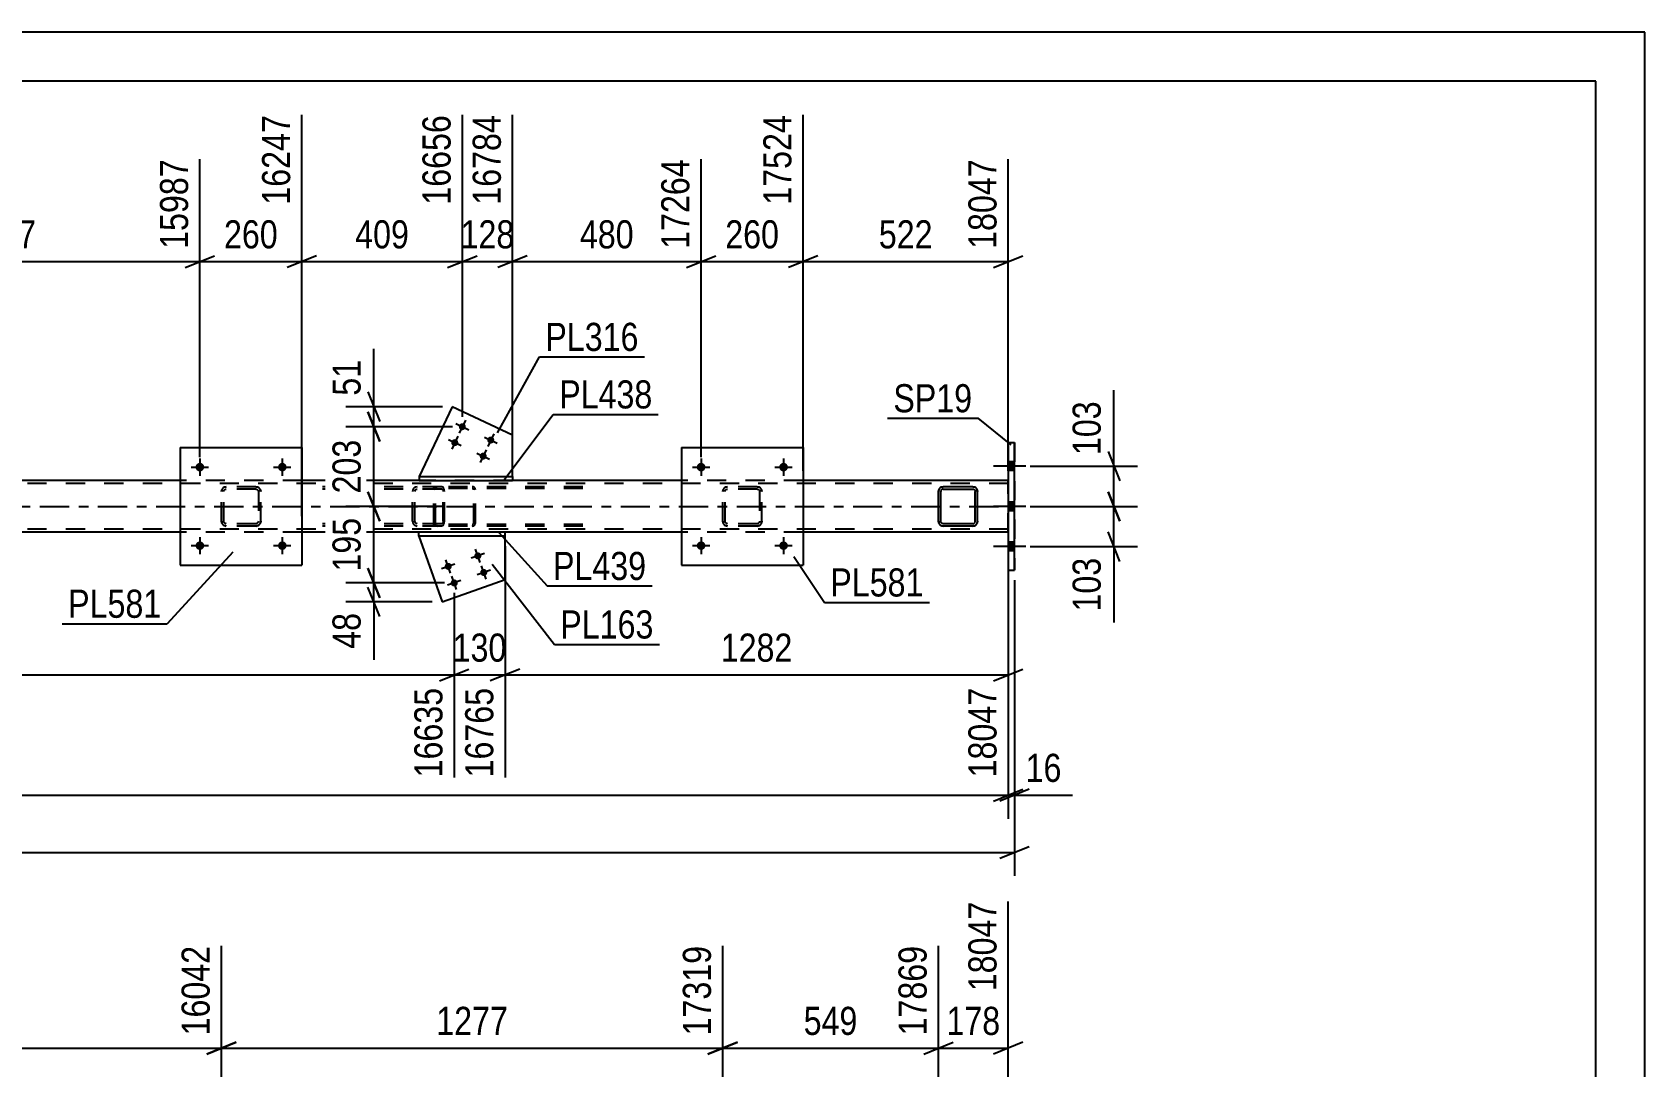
# Model space of a CAD drawing. Header units: millimetres. Extents: x 0 to 841, y 0 to 594.
# Drawn here: x 676.7 to 841, y 488.6 to 594 of the extents above; entities that cross this region are included whole.
import ezdxf

# ---------------------------------------------------------------- set-up
doc = ezdxf.new("R2010")
doc.units = ezdxf.units.MM
doc.linetypes.add('DXK_LINE_DOT2', pattern=[3.9198, 1.9599, -1.9599])
doc.linetypes.add('DXK_LINE_DOT3', pattern=[5.9187, 2.979, -0.9799, 0.9799, -0.9799])
doc.styles.add('Arial Narrow', font='ARIALN.TTF', dxfattribs={"height": 0.2})

# ---------------------------------------------------------------- blocks, each defined once
blk = doc.blocks.new('Unknown-318889060-1133')
at = {"color": 5, "linetype": 'Continuous'}
for p, q in [((841, 594), (0, 594)), ((841, 0), (841, 594)), ((836, 589), (5, 589)), ((836, 5), (836, 589))]:
    blk.add_line(p, q, dxfattribs=at)
blk = doc.blocks.new('Bolt-318889060-5922 - 5912')
at = {"linetype": 'Continuous'}
for points in [[(776.78, 549.35), (776.78, 550.23), (776.14, 550.23), (776.14, 549.35)], [(776.78, 549.35), (776.78, 550.23), (776.14, 550.23), (776.14, 549.35)], [(776.78, 549.35), (776.78, 550.23), (776.14, 550.23), (776.14, 549.35)], [(776.78, 545.25), (776.78, 546.13), (776.14, 546.13), (776.14, 545.25)], [(776.78, 545.25), (776.78, 546.13), (776.14, 546.13), (776.14, 545.25)], [(776.78, 541.15), (776.78, 542.03), (776.14, 542.03), (776.14, 541.15)], [(776.78, 541.15), (776.78, 542.03), (776.14, 542.03), (776.14, 541.15)], [(776.78, 541.15), (776.78, 542.03), (776.14, 542.03), (776.14, 541.15)]]:
    blk.add_hatch(color=1, dxfattribs=at).paths.add_polyline_path(points)
at = {"color": 1, "linetype": 'Continuous'}
for p, q in [((777.94, 549.79), (774.62, 549.79)), ((777.94, 549.79), (774.62, 549.79)), ((777.94, 549.79), (774.62, 549.79)), ((776.78, 550.23), (776.14, 550.23)), ((776.78, 550.23), (776.14, 550.23)), ((776.78, 550.23), (776.14, 550.23)), ((776.78, 549.35), (776.14, 549.35)), ((776.78, 549.35), (776.14, 549.35)), ((776.78, 549.35), (776.14, 549.35)), ((777.94, 545.69), (774.62, 545.69)), ((777.94, 545.69), (774.62, 545.69)), ((776.78, 546.13), (776.14, 546.13)), ((776.78, 546.13), (776.14, 546.13)), ((776.78, 545.25), (776.14, 545.25)), ((776.78, 545.25), (776.14, 545.25)), ((777.94, 541.59), (774.62, 541.59)), ((777.94, 541.59), (774.62, 541.59)), ((777.94, 541.59), (774.62, 541.59)), ((776.78, 542.03), (776.14, 542.03)), ((776.78, 542.03), (776.14, 542.03)), ((776.78, 542.03), (776.14, 542.03)), ((776.78, 541.15), (776.14, 541.15)), ((776.78, 541.15), (776.14, 541.15)), ((776.78, 541.15), (776.14, 541.15))]:
    blk.add_line(p, q, dxfattribs=at)
blk = doc.blocks.new('Bolt-318889060-5994 - 5912')
at = {"linetype": 'Continuous'}
for points in [[(720.83, 553.66, -1), (720.18, 553.96, -1)], [(720.06, 552.03, -1), (719.41, 552.34, -1)], [(723.73, 552.29, -1), (723.08, 552.6, -1)], [(722.96, 550.66, -1), (722.31, 550.97, -1)]]:
    blk.add_hatch(color=1, dxfattribs=at).paths.add_polyline_path(points)
at = {"color": 1, "linetype": 'Continuous'}
for p, q in [((719.86, 554.12), (721.16, 553.5)), ((720.82, 554.46), (720.2, 553.16)), ((719.09, 552.49), (720.39, 551.88)), ((720.05, 552.83), (719.43, 551.53)), ((722.75, 552.75), (724.05, 552.13)), ((723.71, 553.09), (723.09, 551.79)), ((721.98, 551.12), (723.28, 550.51)), ((722.94, 551.47), (722.32, 550.16))]:
    blk.add_line(p, q, dxfattribs=at)
blk = doc.blocks.new('Bolt-318889060-5983 - 5912')
at = {"linetype": 'Continuous'}
for points in [[(721.75, 540.53, -1), (722.43, 540.77, -1)], [(718.73, 539.46, -1), (719.41, 539.7, -1)], [(722.35, 538.84, -1), (723.03, 539.08, -1)], [(719.34, 537.77, -1), (720.02, 538.01, -1)]]:
    blk.add_hatch(color=1, dxfattribs=at).paths.add_polyline_path(points)
at = {"color": 1, "linetype": 'Continuous'}
for p, q in [((722.77, 540.89), (721.41, 540.41)), ((722.33, 539.97), (721.85, 541.33)), ((719.75, 539.82), (718.4, 539.34)), ((719.31, 538.9), (718.83, 540.26)), ((723.37, 539.2), (722.01, 538.72)), ((722.93, 538.28), (722.45, 539.64)), ((720.35, 538.13), (719, 537.65)), ((719.92, 537.21), (719.44, 538.57))]:
    blk.add_line(p, q, dxfattribs=at)
blk = doc.blocks.new('Part-318889060-5956 - 5912')
at = {"color": 2, "linetype": 'Continuous'}
for p, q in [((640.68, 548.33), (618.27, 548.33)), ((691.76, 548.33), (653.08, 548.33)), ((716.12, 548.33), (704.16, 548.33)), ((742.84, 548.33), (725.63, 548.33)), ((776.14, 548.33), (755.24, 548.33)), ((640.68, 543.05), (618.27, 543.05)), ((691.76, 543.05), (653.08, 543.05)), ((716.08, 543.05), (704.16, 543.05)), ((742.84, 543.05), (724.86, 543.05)), ((776.14, 543.05), (755.24, 543.05))]:
    blk.add_line(p, q, dxfattribs=at)
at = {"color": 7, "linetype": 'DXK_LINE_DOT2'}
for p, q in [((618.27, 548.33), (618.27, 543.05)), ((776.14, 548.01), (618.27, 548.01)), ((653.08, 548.33), (640.68, 548.33)), ((704.16, 548.33), (691.76, 548.33)), ((725.63, 548.33), (716.12, 548.33)), ((755.24, 548.33), (742.84, 548.33)), ((776.14, 543.05), (776.14, 548.33)), ((776.14, 548.33), (776.14, 548.33)), ((776.14, 548.33), (776.14, 543.05)), ((776.14, 548.33), (776.14, 548.33)), ((776.14, 548.01), (776.14, 548.01)), ((776.14, 543.37), (618.27, 543.37)), ((653.08, 543.05), (640.68, 543.05)), ((704.16, 543.05), (691.76, 543.05)), ((724.86, 543.05), (716.08, 543.05)), ((755.24, 543.05), (742.84, 543.05)), ((776.14, 543.37), (776.14, 543.37)), ((776.14, 543.05), (776.14, 543.05)), ((776.14, 543.05), (776.14, 543.05))]:
    blk.add_line(p, q, dxfattribs=at)
at = {"color": 7, "linetype": 'DXK_LINE_DOT3'}
blk.add_line((618.27, 545.69), (776.14, 545.69), dxfattribs=at)
blk = doc.blocks.new('Part-318889060-5982 - 5912')
at = {"color": 2, "linetype": 'Continuous'}
for p, q in [((742.84, 551.69), (742.84, 539.69)), ((742.84, 551.69), (755.24, 551.69)), ((755.24, 551.69), (755.24, 539.69)), ((742.84, 539.69), (755.24, 539.69))]:
    blk.add_line(p, q, dxfattribs=at)
blk = doc.blocks.new('Part-318889060-5988 - 5912')
at = {"color": 2, "linetype": 'Continuous'}
for p, q in [((724.86, 543.05), (716.08, 543.05)), ((716.08, 542.65), (716.08, 543.05)), ((724.86, 542.65), (716.08, 542.65)), ((724.86, 542.65), (724.86, 543.05))]:
    blk.add_line(p, q, dxfattribs=at)
blk = doc.blocks.new('Part-318889060-5993 - 5912')
at = {"color": 2, "linetype": 'Continuous'}
for p, q in [((716.08, 542.65), (718.45, 535.97)), ((724.86, 538.24), (724.86, 542.65)), ((718.45, 535.97), (724.86, 538.24))]:
    blk.add_line(p, q, dxfattribs=at)
at = {"color": 7, "linetype": 'DXK_LINE_DOT2'}
blk.add_line((724.86, 542.65), (716.08, 542.65), dxfattribs=at)
blk = doc.blocks.new('Part-318889060-5999 - 5912')
at = {"color": 2, "linetype": 'Continuous'}
for p, q in [((719.48, 555.85), (716.12, 548.73)), ((725.63, 552.94), (719.48, 555.85)), ((725.63, 548.73), (725.63, 552.94))]:
    blk.add_line(p, q, dxfattribs=at)
at = {"color": 7, "linetype": 'DXK_LINE_DOT2'}
blk.add_line((716.12, 548.73), (725.63, 548.73), dxfattribs=at)
blk = doc.blocks.new('Bolt-318889060-6033 - 5912')
at = {"linetype": 'Continuous'}
for points in [[(694.2, 549.69, -1), (693.32, 549.69, -1)], [(702.6, 549.69, -1), (701.72, 549.69, -1)]]:
    blk.add_hatch(color=1, dxfattribs=at).paths.add_polyline_path(points)
at = {"color": 1, "linetype": 'Continuous'}
for p, q in [((693.76, 550.57), (693.76, 548.81)), ((702.16, 550.57), (702.16, 548.81)), ((692.88, 549.69), (694.64, 549.69)), ((701.28, 549.69), (703.04, 549.69))]:
    blk.add_line(p, q, dxfattribs=at)
blk = doc.blocks.new('Bolt-318889060-6034 - 5912')
at = {"linetype": 'Continuous'}
for points in [[(694.2, 541.69, -1), (693.32, 541.69, -1)], [(702.6, 541.69, -1), (701.72, 541.69, -1)]]:
    blk.add_hatch(color=1, dxfattribs=at).paths.add_polyline_path(points)
at = {"color": 1, "linetype": 'Continuous'}
for p, q in [((693.76, 542.57), (693.76, 540.81)), ((702.16, 542.57), (702.16, 540.81)), ((692.88, 541.69), (694.64, 541.69)), ((701.28, 541.69), (703.04, 541.69))]:
    blk.add_line(p, q, dxfattribs=at)
blk = doc.blocks.new('Bolt-318889060-6039 - 5912')
at = {"linetype": 'Continuous'}
for points in [[(745.28, 549.69, -1), (744.4, 549.69, -1)], [(753.68, 549.69, -1), (752.8, 549.69, -1)]]:
    blk.add_hatch(color=1, dxfattribs=at).paths.add_polyline_path(points)
at = {"color": 1, "linetype": 'Continuous'}
for p, q in [((744.84, 550.57), (744.84, 548.81)), ((753.24, 550.57), (753.24, 548.81)), ((743.96, 549.69), (745.72, 549.69)), ((752.36, 549.69), (754.12, 549.69))]:
    blk.add_line(p, q, dxfattribs=at)
blk = doc.blocks.new('Bolt-318889060-6040 - 5912')
at = {"linetype": 'Continuous'}
for points in [[(745.28, 541.69, -1), (744.4, 541.69, -1)], [(753.68, 541.69, -1), (752.8, 541.69, -1)]]:
    blk.add_hatch(color=1, dxfattribs=at).paths.add_polyline_path(points)
at = {"color": 1, "linetype": 'Continuous'}
for p, q in [((744.84, 542.57), (744.84, 540.81)), ((753.24, 542.57), (753.24, 540.81)), ((743.96, 541.69), (745.72, 541.69)), ((752.36, 541.69), (754.12, 541.69))]:
    blk.add_line(p, q, dxfattribs=at)
blk = doc.blocks.new('Part-318889060-6093 - 5912')
at = {"color": 7, "linetype": 'DXK_LINE_DOT2'}
for p, q in [((747.04, 547.21), (747.08, 547.39)), ((747.08, 547.39), (747.04, 547.21)), ((747.04, 544.17), (747.04, 547.21)), ((747.28, 547.21), (747.3, 547.3)), ((747.28, 544.17), (747.28, 547.21)), ((747.3, 547.3), (747.35, 547.38)), ((747.34, 547.65), (747.52, 547.69)), ((747.52, 547.69), (747.34, 547.65)), ((747.35, 547.38), (747.43, 547.43)), ((747.43, 547.43), (747.52, 547.45)), ((750.56, 547.69), (747.52, 547.69)), ((750.56, 547.45), (747.52, 547.45)), ((750.56, 547.69), (750.75, 547.65)), ((750.75, 547.65), (750.56, 547.69)), ((750.56, 547.45), (750.65, 547.43)), ((750.65, 547.43), (750.73, 547.38)), ((750.73, 547.38), (750.78, 547.3)), ((750.78, 547.3), (750.8, 547.21)), ((750.8, 547.21), (750.8, 544.17)), ((751.01, 547.39), (751.04, 547.21)), ((751.04, 547.21), (751.01, 547.39)), ((751.04, 544.17), (751.04, 547.21)), ((747.08, 543.99), (747.04, 544.17)), ((747.04, 544.17), (747.08, 543.99)), ((747.3, 544.08), (747.28, 544.17)), ((747.35, 544), (747.3, 544.08)), ((747.43, 543.95), (747.35, 544)), ((747.52, 543.93), (747.43, 543.95)), ((750.56, 543.93), (747.52, 543.93)), ((750.65, 543.95), (750.56, 543.93)), ((750.73, 544), (750.65, 543.95)), ((750.78, 544.08), (750.73, 544)), ((750.8, 544.17), (750.78, 544.08)), ((751.04, 544.17), (751.01, 543.99)), ((751.01, 543.99), (751.04, 544.17)), ((747.52, 543.69), (747.34, 543.73)), ((747.34, 543.73), (747.52, 543.69)), ((750.56, 543.69), (747.52, 543.69)), ((750.75, 543.73), (750.56, 543.69)), ((750.56, 543.69), (750.75, 543.73))]:
    blk.add_line(p, q, dxfattribs=at)
for centre, start, end in [((747.52, 547.21), 112.5, 157.5), ((747.52, 547.21), 112.5, 157.5), ((750.56, 547.21), 22.5, 67.5), ((750.56, 547.21), 22.5, 67.5), ((747.52, 544.17), 202.5, 247.5), ((747.52, 544.17), 202.5, 247.5), ((750.56, 544.17), 292.5, 337.5), ((750.56, 544.17), 292.5, 337.5)]:
    blk.add_arc(centre, 0.48, start, end, dxfattribs=at)
blk = doc.blocks.new('Part-318889060-6098 - 5912')
at = {"color": 2, "linetype": 'Continuous'}
for p, q in [((691.76, 551.69), (691.76, 539.69)), ((691.76, 551.69), (704.16, 551.69)), ((704.16, 551.69), (704.16, 539.69)), ((691.76, 539.69), (704.16, 539.69))]:
    blk.add_line(p, q, dxfattribs=at)
blk = doc.blocks.new('Part-318889060-6099 - 5912')
at = {"color": 7, "linetype": 'DXK_LINE_DOT2'}
for p, q in [((695.96, 547.21), (696, 547.39)), ((696, 547.39), (695.96, 547.21)), ((695.96, 544.17), (695.96, 547.21)), ((696.2, 547.21), (696.22, 547.3)), ((696.2, 544.17), (696.2, 547.21)), ((696.22, 547.3), (696.27, 547.38)), ((696.26, 547.65), (696.44, 547.69)), ((696.44, 547.69), (696.26, 547.65)), ((696.27, 547.38), (696.35, 547.43)), ((696.35, 547.43), (696.44, 547.45)), ((699.48, 547.69), (696.44, 547.69)), ((699.48, 547.45), (696.44, 547.45)), ((699.48, 547.69), (699.67, 547.65)), ((699.67, 547.65), (699.48, 547.69)), ((699.48, 547.45), (699.57, 547.43)), ((699.57, 547.43), (699.65, 547.38)), ((699.65, 547.38), (699.7, 547.3)), ((699.7, 547.3), (699.72, 547.21)), ((699.72, 547.21), (699.72, 544.17)), ((699.93, 547.39), (699.96, 547.21)), ((699.96, 547.21), (699.93, 547.39)), ((699.96, 544.17), (699.96, 547.21)), ((696, 543.99), (695.96, 544.17)), ((695.96, 544.17), (696, 543.99)), ((696.22, 544.08), (696.2, 544.17)), ((696.27, 544), (696.22, 544.08)), ((696.35, 543.95), (696.27, 544)), ((696.44, 543.93), (696.35, 543.95)), ((699.48, 543.93), (696.44, 543.93)), ((699.57, 543.95), (699.48, 543.93)), ((699.65, 544), (699.57, 543.95)), ((699.7, 544.08), (699.65, 544)), ((699.72, 544.17), (699.7, 544.08)), ((699.96, 544.17), (699.93, 543.99)), ((699.93, 543.99), (699.96, 544.17)), ((696.44, 543.69), (696.26, 543.73)), ((696.26, 543.73), (696.44, 543.69)), ((699.48, 543.69), (696.44, 543.69)), ((699.67, 543.73), (699.48, 543.69)), ((699.48, 543.69), (699.67, 543.73))]:
    blk.add_line(p, q, dxfattribs=at)
at = {"color": 7, "linetype": 'DXK_LINE_DOT3'}
blk.add_line((697.96, 545.69), (697.96, 545.69), dxfattribs=at)
at = {"color": 7, "linetype": 'DXK_LINE_DOT2'}
for centre, start, end in [((696.44, 547.21), 112.5, 157.5), ((696.44, 547.21), 112.5, 157.5), ((699.48, 547.21), 22.5, 67.5), ((699.48, 547.21), 22.5, 67.5), ((696.44, 544.17), 202.5, 247.5), ((696.44, 544.17), 202.5, 247.5), ((699.48, 544.17), 292.5, 337.5), ((699.48, 544.17), 292.5, 337.5)]:
    blk.add_arc(centre, 0.48, start, end, dxfattribs=at)
blk = doc.blocks.new('Part-318889060-6116 - 5912')
at = {"color": 2, "linetype": 'Continuous'}
for p, q in [((716.12, 548.73), (716.12, 548.33)), ((716.12, 548.73), (725.63, 548.73)), ((716.12, 548.33), (725.63, 548.33)), ((725.63, 548.73), (725.63, 548.33))]:
    blk.add_line(p, q, dxfattribs=at)
blk = doc.blocks.new('Part-318889060-6117 - 5912')
at = {"color": 2, "linetype": 'Continuous'}
for p, q in [((769.06, 547.39), (769.02, 547.21)), ((769.02, 544.17), (769.02, 547.21)), ((769.28, 547.3), (769.26, 547.21)), ((769.26, 544.17), (769.26, 547.21)), ((769.33, 547.38), (769.28, 547.3)), ((769.5, 547.69), (769.32, 547.65)), ((769.41, 547.43), (769.33, 547.38)), ((769.5, 547.45), (769.41, 547.43)), ((772.54, 547.69), (769.5, 547.69)), ((769.5, 547.45), (772.54, 547.45)), ((772.72, 547.65), (772.54, 547.69)), ((772.54, 547.45), (772.63, 547.43)), ((772.63, 547.43), (772.71, 547.38)), ((772.71, 547.38), (772.76, 547.3)), ((772.76, 547.3), (772.78, 547.21)), ((772.78, 544.17), (772.78, 547.21)), ((773.02, 547.21), (772.98, 547.39)), ((773.02, 544.17), (773.02, 547.21)), ((769.02, 544.17), (769.06, 543.98)), ((769.28, 544.07), (769.26, 544.17)), ((769.33, 544), (769.28, 544.07)), ((769.41, 543.94), (769.33, 544)), ((769.5, 543.93), (769.41, 543.94)), ((772.54, 543.93), (769.5, 543.93)), ((772.54, 543.93), (772.63, 543.94)), ((772.63, 543.94), (772.71, 544)), ((772.71, 544), (772.76, 544.07)), ((772.76, 544.07), (772.78, 544.17)), ((772.98, 543.98), (773.02, 544.17)), ((769.32, 543.72), (769.5, 543.69)), ((772.54, 543.69), (769.5, 543.69)), ((772.54, 543.69), (772.72, 543.72))]:
    blk.add_line(p, q, dxfattribs=at)
at = {"color": 7, "linetype": 'DXK_LINE_DOT2'}
for p, q in [((769.02, 547.21), (769.06, 547.39)), ((769.32, 547.65), (769.5, 547.69)), ((772.54, 547.69), (772.72, 547.65)), ((772.98, 547.39), (773.02, 547.21)), ((769.06, 543.98), (769.02, 544.17)), ((773.02, 544.17), (772.98, 543.98)), ((769.5, 543.69), (769.32, 543.72)), ((772.72, 543.72), (772.54, 543.69))]:
    blk.add_line(p, q, dxfattribs=at)
at = {"color": 7, "linetype": 'DXK_LINE_DOT3'}
blk.add_line((771.02, 545.69), (771.02, 545.69), dxfattribs=at)
at = {"color": 2, "linetype": 'Continuous'}
for centre, start, end in [((769.5, 547.21), 112.5, 157.5), ((772.54, 547.21), 22.5, 67.5), ((769.5, 544.17), 202.5, 247.5), ((772.54, 544.17), 292.5, 337.5)]:
    blk.add_arc(centre, 0.48, start, end, dxfattribs=at)
at = {"color": 7, "linetype": 'DXK_LINE_DOT2'}
for centre, start, end in [((769.5, 547.21), 112.5, 157.5), ((772.54, 547.21), 22.5, 67.5), ((769.5, 544.17), 202.5, 247.5), ((772.54, 544.17), 292.5, 337.5)]:
    blk.add_arc(centre, 0.48, start, end, dxfattribs=at)
blk = doc.blocks.new('Part-318889060-6148 - 5912')
at = {"color": 2, "linetype": 'Continuous'}
for p, q in [((776.14, 552.19), (776.14, 552.19)), ((776.14, 552.19), (776.78, 552.19)), ((776.14, 552.19), (776.14, 539.19)), ((776.78, 539.19), (776.78, 552.19)), ((776.14, 539.19), (776.14, 539.19)), ((776.14, 539.19), (776.78, 539.19))]:
    blk.add_line(p, q, dxfattribs=at)
at = {"color": 7, "linetype": 'DXK_LINE_DOT2'}
for p, q in [((776.14, 552.19), (776.14, 539.19)), ((776.78, 552.19), (776.78, 552.19)), ((776.78, 552.19), (776.78, 539.19)), ((776.78, 539.19), (776.78, 539.19))]:
    blk.add_line(p, q, dxfattribs=at)
blk = doc.blocks.new('Part-318889060-6162 - 5912')
at = {"color": 7, "linetype": 'DXK_LINE_DOT2'}
for p, q in [((718.41, 547.69), (706.26, 547.69)), ((718.41, 547.45), (706.26, 547.45)), ((715.46, 547.4), (715.42, 547.21)), ((715.42, 544.17), (715.42, 547.21)), ((715.67, 547.21), (715.69, 547.3)), ((715.67, 544.17), (715.67, 547.21)), ((715.69, 547.3), (715.74, 547.38)), ((715.92, 547.69), (715.73, 547.66)), ((715.74, 547.38), (715.83, 547.43)), ((715.83, 547.43), (715.92, 547.45)), ((717.6, 547.45), (717.6, 547.69)), ((718.52, 547.66), (718.41, 547.69)), ((718.41, 547.45), (718.46, 547.43)), ((718.46, 547.43), (718.51, 547.38)), ((718.51, 547.38), (718.54, 547.3)), ((718.6, 547.55), (718.52, 547.66)), ((718.54, 547.3), (718.55, 547.21)), ((718.55, 544.17), (718.55, 547.21)), ((718.66, 547.4), (718.6, 547.55)), ((718.68, 547.21), (718.66, 547.4)), ((718.68, 544.17), (718.68, 547.21)), ((718.41, 543.93), (706.26, 543.93)), ((715.42, 544.17), (715.46, 543.99)), ((715.69, 544.08), (715.67, 544.17)), ((715.74, 544), (715.69, 544.08)), ((715.83, 543.95), (715.74, 544)), ((715.92, 543.93), (715.83, 543.95)), ((717.6, 543.69), (717.6, 543.93)), ((718.46, 543.95), (718.41, 543.93)), ((718.51, 544), (718.46, 543.95)), ((718.54, 544.08), (718.51, 544)), ((718.55, 544.17), (718.54, 544.08)), ((718.6, 543.83), (718.66, 543.99)), ((718.66, 543.99), (718.68, 544.17)), ((718.41, 543.69), (706.26, 543.69)), ((715.73, 543.73), (715.92, 543.69)), ((718.41, 543.69), (718.52, 543.73)), ((718.52, 543.73), (718.6, 543.83))]:
    blk.add_line(p, q, dxfattribs=at)
for centre, start, end in [((715.91, 547.2), 111.194, 156.1505), ((715.91, 544.19), 203.8495, 248.806)]:
    blk.add_arc(centre, 0.492, start, end, dxfattribs=at)
blk = doc.blocks.new('Part-318889060-6164 - 5912')
at = {"color": 7, "linetype": 'DXK_LINE_DOT2'}
for p, q in [((717.63, 547.49), (717.6, 547.37)), ((717.6, 544.01), (717.6, 547.37)), ((717.77, 547.37), (717.78, 547.43)), ((717.77, 544.01), (717.77, 547.37)), ((717.78, 547.43), (717.82, 547.49)), ((717.94, 547.69), (717.81, 547.67)), ((717.82, 547.49), (717.88, 547.52)), ((717.88, 547.52), (717.94, 547.53)), ((732.8, 547.69), (717.94, 547.69)), ((732.8, 547.53), (717.94, 547.53)), ((721.65, 547.67), (721.52, 547.69)), ((721.52, 547.53), (721.58, 547.52)), ((721.58, 547.52), (721.64, 547.49)), ((721.64, 547.49), (721.67, 547.43)), ((721.67, 547.43), (721.69, 547.37)), ((721.69, 544.01), (721.69, 547.37)), ((721.86, 547.37), (721.83, 547.49)), ((721.86, 544.01), (721.86, 547.37)), ((717.6, 544.01), (717.63, 543.89)), ((717.78, 543.95), (717.77, 544.01)), ((717.82, 543.9), (717.78, 543.95)), ((721.67, 543.95), (721.64, 543.9)), ((721.69, 544.01), (721.67, 543.95)), ((721.83, 543.89), (721.86, 544.01)), ((717.81, 543.72), (717.94, 543.69)), ((717.88, 543.86), (717.82, 543.9)), ((717.94, 543.85), (717.88, 543.86)), ((732.8, 543.85), (717.94, 543.85)), ((732.8, 543.69), (717.94, 543.69)), ((721.58, 543.86), (721.52, 543.85)), ((721.52, 543.69), (721.65, 543.72)), ((721.64, 543.9), (721.58, 543.86))]:
    blk.add_line(p, q, dxfattribs=at)
for centre, start, end in [((717.93, 547.36), 110.7583, 155.68), ((721.53, 547.36), 24.32, 69.2417), ((717.93, 544.03), 204.32, 249.2417), ((721.53, 544.03), 290.7583, 335.68)]:
    blk.add_arc(centre, 0.331, start, end, dxfattribs=at)
blk = doc.blocks.new('StraightDimension-318889060-11776 - 5912')
at = {"color": 7, "linetype": 'Continuous'}
for p, q in [((720.51, 554.81), (720.51, 585.57)), ((725.63, 549.73), (725.63, 585.57)), ((719.01, 570.03), (722.01, 571.23)), ((720.51, 570.63), (725.63, 570.63)), ((727.13, 571.23), (724.13, 570.03))]:
    blk.add_line(p, q, dxfattribs=at)
at = {"color": 0}
blk.add_wipeout([(726.41, 571.38), (726.41, 575.58), (719.73, 575.58), (719.73, 571.38)], dxfattribs=at)
at = {"color": 3, "style": 'Arial Narrow'}
blk.add_text('128', height=2.863, dxfattribs=at).set_placement((720.33, 571.98))
at = {"color": 0, "linetype": 'Continuous'}
blk.add_wipeout([(725.03, 586.17), (720.83, 586.17), (720.83, 575.83), (725.03, 575.83)], dxfattribs=at)
at = {"color": 3, "linetype": 'Continuous', "style": 'Arial Narrow'}
blk.add_text('16784', height=2.863, rotation=90.0002, dxfattribs=at).set_placement((724.43, 576.43))
blk = doc.blocks.new('StraightDimension-318889060-6931 - 5912')
at = {"color": 7, "linetype": 'Continuous'}
for p, q in [((724.86, 541.65), (724.86, 518.08)), ((719.68, 536.89), (719.68, 518.08)), ((718.18, 527.92), (721.18, 529.12)), ((726.36, 529.12), (723.36, 527.92)), ((719.68, 528.52), (724.86, 528.52))]:
    blk.add_line(p, q, dxfattribs=at)
at = {"color": 0}
blk.add_wipeout([(725.61, 529.27), (725.61, 533.47), (718.92, 533.47), (718.92, 529.27)], dxfattribs=at)
at = {"color": 0, "linetype": 'Continuous'}
blk.add_wipeout([(724.26, 527.82), (720.06, 527.82), (720.06, 517.48), (724.26, 517.48)], dxfattribs=at)
at = {"color": 3, "style": 'Arial Narrow'}
blk.add_text('130', height=2.863, dxfattribs=at).set_placement((719.52, 529.87))
at = {"color": 3, "linetype": 'Continuous', "style": 'Arial Narrow'}
blk.add_text('16765', height=2.863, rotation=90.0002, dxfattribs=at).set_placement((723.66, 518.08))
blk = doc.blocks.new('StraightDimension-318889060-6858 - 5912')
at = {"color": 7, "linetype": 'Continuous'}
for p, q in [((776.14, 538.19), (776.14, 513.87)), ((776.78, 538.19), (776.78, 513.87)), ((774.64, 515.67), (777.64, 516.87)), ((778.28, 516.87), (775.28, 515.67)), ((776.14, 516.27), (776.78, 516.27))]:
    blk.add_line(p, q, dxfattribs=at)
at = {"color": 0}
blk.add_wipeout([(782.16, 517.02), (782.16, 521.22), (777.31, 521.22), (777.31, 517.02)], dxfattribs=at)
at = {"color": 7, "linetype": 'Continuous'}
blk.add_line((776.78, 516.27), (782.69, 516.27), dxfattribs=at)
blk.add_line((776.78, 516.27), (782.69, 516.27), dxfattribs=at)
at = {"color": 3, "style": 'Arial Narrow'}
blk.add_text('16', height=2.863, dxfattribs=at).set_placement((777.91, 517.62))
blk = doc.blocks.new('StraightDimension-318889060-6868 - 5912')
at = {"color": 7, "linetype": 'Continuous'}
for p, q in [((776.14, 538.19), (776.14, 513.87)), ((69.68, 516.27), (776.14, 516.27)), ((774.64, 515.67), (777.64, 516.87))]:
    blk.add_line(p, q, dxfattribs=at)
blk = doc.blocks.new('StraightDimension-318889060-6889 - 5912')
at = {"color": 7, "linetype": 'Continuous'}
for p, q in [((776.78, 538.19), (776.78, 508.04)), ((775.28, 509.84), (778.28, 511.04)), ((69.04, 510.44), (776.78, 510.44))]:
    blk.add_line(p, q, dxfattribs=at)
blk = doc.blocks.new('StraightDimension-318889060-6900 - 5912')
at = {"color": 7, "linetype": 'Continuous'}
for p, q in [((786.31, 551.29), (787.51, 548.29)), ((778.38, 549.79), (789.31, 549.79)), ((786.91, 545.69), (786.91, 549.79)), ((787.51, 544.19), (786.31, 547.19)), ((778.38, 545.69), (789.31, 545.69))]:
    blk.add_line(p, q, dxfattribs=at)
at = {"color": 0}
blk.add_wipeout([(786.16, 557), (781.96, 557), (781.96, 550.32), (786.16, 550.32)], dxfattribs=at)
at = {"color": 7, "linetype": 'Continuous'}
blk.add_line((786.91, 549.79), (786.91, 557.53), dxfattribs=at)
blk.add_line((786.91, 549.79), (786.91, 557.53), dxfattribs=at)
at = {"color": 3, "style": 'Arial Narrow'}
blk.add_text('103', height=2.863, rotation=90.0002, dxfattribs=at).set_placement((785.56, 550.92))
blk = doc.blocks.new('StraightDimension-318889060-6913 - 5912')
at = {"color": 7, "linetype": 'Continuous'}
for p, q in [((786.31, 547.19), (787.51, 544.19)), ((778.38, 545.69), (789.31, 545.69)), ((786.91, 541.59), (786.91, 545.69)), ((787.51, 540.09), (786.31, 543.09)), ((778.38, 541.59), (789.31, 541.59))]:
    blk.add_line(p, q, dxfattribs=at)
at = {"color": 0}
blk.add_wipeout([(786.16, 541.07), (781.96, 541.07), (781.96, 534.38), (786.16, 534.38)], dxfattribs=at)
at = {"color": 7, "linetype": 'Continuous'}
blk.add_line((786.91, 541.59), (786.91, 533.86), dxfattribs=at)
blk.add_line((786.91, 541.59), (786.91, 533.86), dxfattribs=at)
at = {"color": 3, "style": 'Arial Narrow'}
blk.add_text('103', height=2.863, rotation=90.0002, dxfattribs=at).set_placement((785.56, 534.98))
blk = doc.blocks.new('StraightDimension-318889060-6927 - 5912')
at = {"color": 7, "linetype": 'Continuous'}
for p, q in [((724.86, 541.65), (724.86, 518.08)), ((776.14, 542.05), (776.14, 518.08)), ((726.36, 529.12), (723.36, 527.92)), ((774.64, 527.92), (777.64, 529.12)), ((724.86, 528.52), (776.14, 528.52))]:
    blk.add_line(p, q, dxfattribs=at)
at = {"color": 0}
blk.add_wipeout([(754.76, 529.27), (754.76, 533.47), (746.24, 533.47), (746.24, 529.27)], dxfattribs=at)
at = {"color": 0, "linetype": 'Continuous'}
blk.add_wipeout([(775.54, 527.82), (771.34, 527.82), (771.34, 517.48), (775.54, 517.48)], dxfattribs=at)
at = {"color": 3, "style": 'Arial Narrow'}
blk.add_text('1282', height=2.863, dxfattribs=at).set_placement((746.84, 529.87))
at = {"color": 3, "linetype": 'Continuous', "style": 'Arial Narrow'}
blk.add_text('18047', height=2.863, rotation=90.0002, dxfattribs=at).set_placement((774.94, 518.08))
blk = doc.blocks.new('StraightDimension-318889060-6937 - 5912')
at = {"color": 7, "linetype": 'Continuous'}
for p, q in [((719.68, 536.89), (719.68, 518.08)), ((718.18, 527.92), (721.18, 529.12)), ((69.68, 528.52), (719.68, 528.52))]:
    blk.add_line(p, q, dxfattribs=at)
at = {"color": 0, "linetype": 'Continuous'}
blk.add_wipeout([(719.08, 527.82), (714.88, 527.82), (714.88, 517.48), (719.08, 517.48)], dxfattribs=at)
at = {"color": 3, "linetype": 'Continuous', "style": 'Arial Narrow'}
blk.add_text('16635', height=2.863, rotation=90.0002, dxfattribs=at).set_placement((718.48, 518.08))
blk = doc.blocks.new('StraightDimension-318889060-11773 - 5912')
at = {"color": 7, "linetype": 'Continuous'}
for p, q in [((755.24, 549.33), (755.24, 585.57)), ((776.14, 549.33), (776.14, 581.07)), ((756.74, 571.23), (753.74, 570.03)), ((755.24, 570.63), (776.14, 570.63)), ((774.64, 570.03), (777.64, 571.23))]:
    blk.add_line(p, q, dxfattribs=at)
at = {"color": 0, "linetype": 'Continuous'}
blk.add_wipeout([(775.54, 581.67), (771.34, 581.67), (771.34, 571.33), (775.54, 571.33)], dxfattribs=at)
at = {"color": 0}
blk.add_wipeout([(769.03, 571.38), (769.03, 575.58), (762.35, 575.58), (762.35, 571.38)], dxfattribs=at)
at = {"color": 3, "linetype": 'Continuous', "style": 'Arial Narrow'}
blk.add_text('18047', height=2.863, rotation=90.0002, dxfattribs=at).set_placement((774.94, 571.93))
at = {"color": 3, "style": 'Arial Narrow'}
blk.add_text('522', height=2.863, dxfattribs=at).set_placement((762.95, 571.98))
blk = doc.blocks.new('StraightDimension-318889060-11774 - 5912')
at = {"color": 7, "linetype": 'Continuous'}
for p, q in [((755.24, 549.33), (755.24, 585.57)), ((744.84, 550.69), (744.84, 581.07)), ((743.34, 570.03), (746.34, 571.23)), ((744.84, 570.63), (755.24, 570.63)), ((756.74, 571.23), (753.74, 570.03))]:
    blk.add_line(p, q, dxfattribs=at)
at = {"color": 0}
blk.add_wipeout([(753.39, 571.38), (753.39, 575.58), (746.7, 575.58), (746.7, 571.38)], dxfattribs=at)
at = {"color": 3, "style": 'Arial Narrow'}
blk.add_text('260', height=2.863, dxfattribs=at).set_placement((747.3, 571.98))
at = {"color": 0, "linetype": 'Continuous'}
blk.add_wipeout([(754.64, 586.17), (750.44, 586.17), (750.44, 575.83), (754.64, 575.83)], dxfattribs=at)
at = {"color": 3, "linetype": 'Continuous', "style": 'Arial Narrow'}
blk.add_text('17524', height=2.863, rotation=90.0002, dxfattribs=at).set_placement((754.04, 576.43))
blk = doc.blocks.new('StraightDimension-318889060-11775 - 5912')
at = {"color": 7, "linetype": 'Continuous'}
for p, q in [((725.63, 549.73), (725.63, 585.57)), ((744.84, 550.69), (744.84, 581.07)), ((727.13, 571.23), (724.13, 570.03)), ((725.63, 570.63), (744.84, 570.63)), ((743.34, 570.03), (746.34, 571.23))]:
    blk.add_line(p, q, dxfattribs=at)
at = {"color": 0, "linetype": 'Continuous'}
blk.add_wipeout([(744.24, 581.67), (740.04, 581.67), (740.04, 571.33), (744.24, 571.33)], dxfattribs=at)
at = {"color": 0}
blk.add_wipeout([(738.58, 571.38), (738.58, 575.58), (731.89, 575.58), (731.89, 571.38)], dxfattribs=at)
at = {"color": 3, "linetype": 'Continuous', "style": 'Arial Narrow'}
blk.add_text('17264', height=2.863, rotation=90.0002, dxfattribs=at).set_placement((743.64, 571.93))
at = {"color": 3, "style": 'Arial Narrow'}
blk.add_text('480', height=2.863, dxfattribs=at).set_placement((732.49, 571.98))
blk = doc.blocks.new('StraightDimension-318889060-11777 - 5912')
at = {"color": 7, "linetype": 'Continuous'}
for p, q in [((704.16, 544.69), (704.16, 585.57)), ((720.51, 554.81), (720.51, 585.57)), ((705.66, 571.23), (702.66, 570.03)), ((704.16, 570.63), (720.51, 570.63)), ((719.01, 570.03), (722.01, 571.23))]:
    blk.add_line(p, q, dxfattribs=at)
at = {"color": 0}
blk.add_wipeout([(715.68, 571.38), (715.68, 575.58), (708.99, 575.58), (708.99, 571.38)], dxfattribs=at)
at = {"color": 3, "style": 'Arial Narrow'}
blk.add_text('409', height=2.863, dxfattribs=at).set_placement((709.59, 571.98))
at = {"color": 0, "linetype": 'Continuous'}
blk.add_wipeout([(719.91, 586.17), (715.71, 586.17), (715.71, 575.83), (719.91, 575.83)], dxfattribs=at)
at = {"color": 3, "linetype": 'Continuous', "style": 'Arial Narrow'}
blk.add_text('16656', height=2.863, rotation=90.0002, dxfattribs=at).set_placement((719.31, 576.43))
blk = doc.blocks.new('StraightDimension-318889060-11778 - 5912')
at = {"color": 7, "linetype": 'Continuous'}
for p, q in [((704.16, 544.69), (704.16, 585.57)), ((693.76, 550.69), (693.76, 581.07)), ((692.26, 570.03), (695.26, 571.23)), ((693.76, 570.63), (704.16, 570.63)), ((705.66, 571.23), (702.66, 570.03))]:
    blk.add_line(p, q, dxfattribs=at)
at = {"color": 0}
blk.add_wipeout([(702.3, 571.38), (702.3, 575.58), (695.62, 575.58), (695.62, 571.38)], dxfattribs=at)
at = {"color": 3, "style": 'Arial Narrow'}
blk.add_text('260', height=2.863, dxfattribs=at).set_placement((696.22, 571.98))
at = {"color": 0, "linetype": 'Continuous'}
blk.add_wipeout([(703.56, 586.17), (699.36, 586.17), (699.36, 575.83), (703.56, 575.83)], dxfattribs=at)
at = {"color": 3, "linetype": 'Continuous', "style": 'Arial Narrow'}
blk.add_text('16247', height=2.863, rotation=90.0002, dxfattribs=at).set_placement((702.96, 576.43))
blk = doc.blocks.new('StraightDimension-318889060-11779 - 5912')
at = {"color": 7, "linetype": 'Continuous'}
for p, q in [((653.08, 544.69), (653.08, 585.57)), ((693.76, 550.69), (693.76, 581.07)), ((654.58, 571.23), (651.58, 570.03)), ((653.08, 570.63), (693.76, 570.63)), ((692.26, 570.03), (695.26, 571.23))]:
    blk.add_line(p, q, dxfattribs=at)
at = {"color": 0, "linetype": 'Continuous'}
blk.add_wipeout([(693.16, 581.67), (688.96, 581.67), (688.96, 571.33), (693.16, 571.33)], dxfattribs=at)
at = {"color": 0}
blk.add_wipeout([(677.68, 571.38), (677.68, 575.58), (669.17, 575.58), (669.17, 571.38)], dxfattribs=at)
at = {"color": 3, "linetype": 'Continuous', "style": 'Arial Narrow'}
blk.add_text('15987', height=2.863, rotation=90.0002, dxfattribs=at).set_placement((692.56, 571.93))
at = {"color": 3, "style": 'Arial Narrow'}
blk.add_text('1017', height=2.863, dxfattribs=at).set_placement((669.77, 571.98))
blk = doc.blocks.new('StraightDimension-318889060-20238 - 5912')
at = {"color": 7, "linetype": 'Continuous'}
for p, q in [((710.89, 557.35), (712.09, 554.35)), ((718.48, 555.85), (708.64, 555.85)), ((711.49, 553.81), (711.49, 555.85)), ((719.51, 553.81), (708.64, 553.81)), ((712.09, 552.31), (710.89, 555.31))]:
    blk.add_line(p, q, dxfattribs=at)
at = {"color": 0}
blk.add_wipeout([(710.74, 561.23), (706.54, 561.23), (706.54, 556.37), (710.74, 556.37)], dxfattribs=at)
at = {"color": 7, "linetype": 'Continuous'}
blk.add_line((711.49, 555.85), (711.49, 561.75), dxfattribs=at)
blk.add_line((711.49, 555.85), (711.49, 561.75), dxfattribs=at)
at = {"color": 3, "style": 'Arial Narrow'}
blk.add_text('51', height=2.863, rotation=90.0002, dxfattribs=at).set_placement((710.14, 556.97))
blk = doc.blocks.new('StraightDimension-318889060-20239 - 5912')
at = {"color": 7, "linetype": 'Continuous'}
for p, q in [((719.51, 553.81), (708.64, 553.81)), ((710.89, 555.31), (712.09, 552.31)), ((711.49, 545.69), (711.49, 553.81)), ((712.09, 544.19), (710.89, 547.19)), ((718.52, 545.69), (708.64, 545.69))]:
    blk.add_line(p, q, dxfattribs=at)
at = {"color": 0}
blk.add_wipeout([(710.74, 553.09), (706.54, 553.09), (706.54, 546.41), (710.74, 546.41)], dxfattribs=at)
at = {"color": 3, "style": 'Arial Narrow'}
blk.add_text('203', height=2.863, rotation=90.0002, dxfattribs=at).set_placement((710.14, 547.01))
blk = doc.blocks.new('StraightDimension-318889060-20240 - 5912')
at = {"color": 7, "linetype": 'Continuous'}
for p, q in [((710.89, 547.19), (712.09, 544.19)), ((718.52, 545.69), (708.64, 545.69)), ((711.49, 537.89), (711.49, 545.69)), ((712.09, 536.39), (710.89, 539.39)), ((718.68, 537.89), (708.64, 537.89))]:
    blk.add_line(p, q, dxfattribs=at)
at = {"color": 0}
blk.add_wipeout([(710.74, 545.13), (706.54, 545.13), (706.54, 538.45), (710.74, 538.45)], dxfattribs=at)
at = {"color": 3, "style": 'Arial Narrow'}
blk.add_text('195', height=2.863, rotation=90.0002, dxfattribs=at).set_placement((710.14, 539.05))
blk = doc.blocks.new('StraightDimension-318889060-20241 - 5912')
at = {"color": 7, "linetype": 'Continuous'}
for p, q in [((710.89, 539.39), (712.09, 536.39)), ((718.68, 537.89), (708.64, 537.89)), ((712.09, 534.47), (710.89, 537.47)), ((711.49, 535.97), (711.49, 537.89)), ((717.45, 535.97), (708.64, 535.97))]:
    blk.add_line(p, q, dxfattribs=at)
at = {"color": 0}
blk.add_wipeout([(710.74, 535.44), (706.54, 535.44), (706.54, 530.58), (710.74, 530.58)], dxfattribs=at)
at = {"color": 7, "linetype": 'Continuous'}
blk.add_line((711.49, 535.97), (711.49, 530.06), dxfattribs=at)
blk.add_line((711.49, 535.97), (711.49, 530.06), dxfattribs=at)
at = {"color": 3, "style": 'Arial Narrow'}
blk.add_text('48', height=2.863, rotation=90.0002, dxfattribs=at).set_placement((710.14, 531.18))
blk = doc.blocks.new('StraightDimension-318889060-10372 - 3929')
at = {"color": 7, "linetype": 'Continuous'}
for p, q in [((644.88, 454.62), (644.88, 500.93)), ((695.96, 454.62), (695.96, 500.93)), ((646.38, 491.09), (643.38, 489.89)), ((644.88, 490.49), (695.96, 490.49)), ((694.46, 489.89), (697.46, 491.09))]:
    blk.add_line(p, q, dxfattribs=at)
at = {"color": 0, "linetype": 'Continuous'}
blk.add_wipeout([(695.36, 501.53), (691.16, 501.53), (691.16, 491.19), (695.36, 491.19)], dxfattribs=at)
at = {"color": 0}
blk.add_wipeout([(674.68, 491.24), (674.68, 495.44), (666.17, 495.44), (666.17, 491.24)], dxfattribs=at)
at = {"color": 3, "linetype": 'Continuous', "style": 'Arial Narrow'}
blk.add_text('16042', height=2.863, rotation=90.0002, dxfattribs=at).set_placement((694.76, 491.79))
at = {"color": 3, "style": 'Arial Narrow'}
blk.add_text('1277', height=2.863, dxfattribs=at).set_placement((666.77, 491.84))
blk = doc.blocks.new('StraightDimension-318889060-10371 - 3929')
at = {"color": 7, "linetype": 'Continuous'}
for p, q in [((695.96, 454.62), (695.96, 500.93)), ((747.04, 453.89), (747.04, 500.93)), ((697.46, 491.09), (694.46, 489.89)), ((695.96, 490.49), (747.04, 490.49)), ((745.54, 489.89), (748.54, 491.09))]:
    blk.add_line(p, q, dxfattribs=at)
at = {"color": 0, "linetype": 'Continuous'}
blk.add_wipeout([(746.44, 501.53), (742.24, 501.53), (742.24, 491.19), (746.44, 491.19)], dxfattribs=at)
at = {"color": 0}
blk.add_wipeout([(725.76, 491.24), (725.76, 495.44), (717.25, 495.44), (717.25, 491.24)], dxfattribs=at)
at = {"color": 3, "linetype": 'Continuous', "style": 'Arial Narrow'}
blk.add_text('17319', height=2.863, rotation=90.0002, dxfattribs=at).set_placement((745.84, 491.79))
at = {"color": 3, "style": 'Arial Narrow'}
blk.add_text('1277', height=2.863, dxfattribs=at).set_placement((717.85, 491.84))
blk = doc.blocks.new('StraightDimension-318889060-10369 - 3929')
at = {"color": 7, "linetype": 'Continuous'}
for p, q in [((776.14, 446.78), (776.14, 505.43)), ((769.02, 455.58), (769.02, 500.93)), ((767.52, 489.89), (770.52, 491.09)), ((769.02, 490.49), (776.14, 490.49)), ((777.64, 491.09), (774.64, 489.89))]:
    blk.add_line(p, q, dxfattribs=at)
at = {"color": 0}
blk.add_wipeout([(775.92, 491.24), (775.92, 495.44), (769.24, 495.44), (769.24, 491.24)], dxfattribs=at)
at = {"color": 3, "style": 'Arial Narrow'}
blk.add_text('178', height=2.863, dxfattribs=at).set_placement((769.84, 491.84))
at = {"color": 0, "linetype": 'Continuous'}
blk.add_wipeout([(775.54, 506.03), (771.34, 506.03), (771.34, 495.69), (775.54, 495.69)], dxfattribs=at)
at = {"color": 3, "linetype": 'Continuous', "style": 'Arial Narrow'}
blk.add_text('18047', height=2.863, rotation=90.0002, dxfattribs=at).set_placement((774.94, 496.29))
blk = doc.blocks.new('StraightDimension-318889060-10370 - 3929')
at = {"color": 7, "linetype": 'Continuous'}
for p, q in [((747.04, 453.89), (747.04, 500.93)), ((769.02, 455.58), (769.02, 500.93)), ((748.54, 491.09), (745.54, 489.89)), ((747.04, 490.49), (769.02, 490.49)), ((767.52, 489.89), (770.52, 491.09))]:
    blk.add_line(p, q, dxfattribs=at)
at = {"color": 0, "linetype": 'Continuous'}
blk.add_wipeout([(768.42, 501.53), (764.22, 501.53), (764.22, 491.19), (768.42, 491.19)], dxfattribs=at)
at = {"color": 0}
blk.add_wipeout([(761.37, 491.24), (761.37, 495.44), (754.69, 495.44), (754.69, 491.24)], dxfattribs=at)
at = {"color": 3, "linetype": 'Continuous', "style": 'Arial Narrow'}
blk.add_text('17869', height=2.863, rotation=90.0002, dxfattribs=at).set_placement((767.82, 491.79))
at = {"color": 3, "style": 'Arial Narrow'}
blk.add_text('549', height=2.863, dxfattribs=at).set_placement((755.29, 491.84))
blk = doc.blocks.new('Mark-318889060-5984 - 5912')
at = {"color": 0}
blk.add_wipeout([(739.25, 538.19), (739.25, 541.19), (729.75, 541.19), (729.75, 538.19)], dxfattribs=at)
blk.add_wipeout([(739.25, 538.19), (739.25, 541.19), (729.75, 541.19), (729.75, 538.19)], dxfattribs=at)
at = {"color": 30, "linetype": 'Continuous'}
for p, q in [((724.22, 543.02), (729.15, 537.59)), ((729.15, 537.59), (739.85, 537.59))]:
    blk.add_line(p, q, dxfattribs=at)
at = {"color": 3, "style": 'Arial Narrow'}
blk.add_text('PL439', height=2.863, dxfattribs=at).set_placement((729.75, 538.19))
blk = doc.blocks.new('Mark-318889060-5978 - 5912')
at = {"color": 0}
blk.add_wipeout([(767.51, 536.51), (767.51, 539.51), (758.01, 539.51), (758.01, 536.51)], dxfattribs=at)
blk.add_wipeout([(767.51, 536.51), (767.51, 539.51), (758.01, 539.51), (758.01, 536.51)], dxfattribs=at)
at = {"color": 30, "linetype": 'Continuous'}
for p, q in [((754.28, 540.59), (757.41, 535.91)), ((757.41, 535.91), (768.11, 535.91))]:
    blk.add_line(p, q, dxfattribs=at)
at = {"color": 3, "style": 'Arial Narrow'}
blk.add_text('PL581', height=2.863, dxfattribs=at).set_placement((758.01, 536.51))
blk = doc.blocks.new('Mark-318889060-5989 - 5912')
at = {"color": 0}
blk.add_wipeout([(740, 532.23), (740, 535.23), (730.49, 535.23), (730.49, 532.23)], dxfattribs=at)
blk.add_wipeout([(740, 532.23), (740, 535.23), (730.49, 535.23), (730.49, 532.23)], dxfattribs=at)
at = {"color": 30, "linetype": 'Continuous'}
for p, q in [((723.54, 539.82), (729.89, 531.63)), ((729.89, 531.63), (740.6, 531.63))]:
    blk.add_line(p, q, dxfattribs=at)
at = {"color": 3, "style": 'Arial Narrow'}
blk.add_text('PL163', height=2.863, dxfattribs=at).set_placement((730.49, 532.23))
blk = doc.blocks.new('Mark-318889060-5995 - 5912')
at = {"color": 0}
blk.add_wipeout([(738.48, 561.53), (738.48, 564.53), (728.97, 564.53), (728.97, 561.53)], dxfattribs=at)
blk.add_wipeout([(738.48, 561.53), (738.48, 564.53), (728.97, 564.53), (728.97, 561.53)], dxfattribs=at)
at = {"color": 30, "linetype": 'Continuous'}
for p, q in [((724.08, 553.19), (728.37, 560.93)), ((728.37, 560.93), (739.08, 560.93))]:
    blk.add_line(p, q, dxfattribs=at)
at = {"color": 3, "style": 'Arial Narrow'}
blk.add_text('PL316', height=2.863, dxfattribs=at).set_placement((728.97, 561.53))
blk = doc.blocks.new('Mark-318889060-6094 - 5912')
at = {"color": 0}
blk.add_wipeout([(689.84, 534.34), (689.84, 537.34), (680.34, 537.34), (680.34, 534.34)], dxfattribs=at)
blk.add_wipeout([(689.84, 534.34), (689.84, 537.34), (680.34, 537.34), (680.34, 534.34)], dxfattribs=at)
at = {"color": 30, "linetype": 'Continuous'}
for p in [(697.12, 541.04), (679.74, 533.74)]:
    blk.add_line(p, (690.44, 533.74), dxfattribs=at)
at = {"color": 3, "style": 'Arial Narrow'}
blk.add_text('PL581', height=2.863, dxfattribs=at).set_placement((680.34, 534.34))
blk = doc.blocks.new('Mark-318889060-6112 - 5912')
at = {"color": 0}
blk.add_wipeout([(739.88, 555.67), (739.88, 558.67), (730.38, 558.67), (730.38, 555.67)], dxfattribs=at)
blk.add_wipeout([(739.88, 555.67), (739.88, 558.67), (730.38, 558.67), (730.38, 555.67)], dxfattribs=at)
at = {"color": 30, "linetype": 'Continuous'}
for p, q in [((724.73, 548.36), (729.78, 555.07)), ((729.78, 555.07), (740.48, 555.07))]:
    blk.add_line(p, q, dxfattribs=at)
at = {"color": 3, "style": 'Arial Narrow'}
blk.add_text('PL438', height=2.863, dxfattribs=at).set_placement((730.38, 555.67))
blk = doc.blocks.new('Mark-318889060-6144 - 5912')
at = {"color": 0}
blk.add_wipeout([(772.47, 555.28), (772.47, 558.28), (764.43, 558.28), (764.43, 555.28)], dxfattribs=at)
blk.add_wipeout([(772.47, 555.28), (772.47, 558.28), (764.43, 558.28), (764.43, 555.28)], dxfattribs=at)
at = {"color": 30, "linetype": 'Continuous'}
for p in [(763.83, 554.68), (776.43, 551.97)]:
    blk.add_line(p, (773.07, 554.68), dxfattribs=at)
at = {"color": 3, "style": 'Arial Narrow'}
blk.add_text('SP19', height=2.863, dxfattribs=at).set_placement((764.43, 555.28))

msp = doc.modelspace()

# ---------------------------------------------------------------- block references
for name in ['Unknown-318889060-1133', 'Part-318889060-5999 - 5912', 'Bolt-318889060-5994 - 5912', 'Part-318889060-6148 - 5912', 'Part-318889060-6098 - 5912', 'Bolt-318889060-6033 - 5912', 'Part-318889060-5982 - 5912', 'Bolt-318889060-6039 - 5912', 'Bolt-318889060-5922 - 5912', 'Part-318889060-5956 - 5912', 'Part-318889060-6099 - 5912', 'Part-318889060-6162 - 5912', 'Part-318889060-6116 - 5912', 'Part-318889060-6164 - 5912', 'Part-318889060-6093 - 5912', 'Part-318889060-6117 - 5912', 'Bolt-318889060-6034 - 5912', 'Part-318889060-5988 - 5912', 'Part-318889060-5993 - 5912', 'Bolt-318889060-6040 - 5912', 'Bolt-318889060-5983 - 5912']:
    msp.add_blockref(name, (0, 0))

# ---------------------------------------------------------------- next in the draw order: block references
for name in ['StraightDimension-318889060-11776 - 5912', 'StraightDimension-318889060-6900 - 5912', 'StraightDimension-318889060-6931 - 5912', 'StraightDimension-318889060-6858 - 5912', 'StraightDimension-318889060-10369 - 3929', 'StraightDimension-318889060-10372 - 3929']:
    msp.add_blockref(name, (0, 0))

# ---------------------------------------------------------------- next in the draw order: block references
for name in ['StraightDimension-318889060-11777 - 5912', 'StraightDimension-318889060-11773 - 5912', 'StraightDimension-318889060-6868 - 5912', 'StraightDimension-318889060-10371 - 3929']:
    msp.add_blockref(name, (0, 0))

# ---------------------------------------------------------------- next in the draw order: block references
for name in ['StraightDimension-318889060-11778 - 5912', 'StraightDimension-318889060-11774 - 5912', 'StraightDimension-318889060-20238 - 5912', 'Mark-318889060-6144 - 5912', 'StraightDimension-318889060-6889 - 5912', 'StraightDimension-318889060-10370 - 3929']:
    msp.add_blockref(name, (0, 0))

# ---------------------------------------------------------------- next in the draw order: block references
for name in ['StraightDimension-318889060-11779 - 5912', 'StraightDimension-318889060-11775 - 5912', 'StraightDimension-318889060-20239 - 5912', 'StraightDimension-318889060-6913 - 5912', 'StraightDimension-318889060-6937 - 5912']:
    msp.add_blockref(name, (0, 0))

# ---------------------------------------------------------------- next in the draw order: block references
for name in ['Mark-318889060-5995 - 5912', 'StraightDimension-318889060-20240 - 5912', 'Mark-318889060-6094 - 5912', 'StraightDimension-318889060-6927 - 5912']:
    msp.add_blockref(name, (0, 0))

# ---------------------------------------------------------------- next in the draw order: block references
for name in ['Mark-318889060-6112 - 5912', 'Mark-318889060-5984 - 5912', 'StraightDimension-318889060-20241 - 5912', 'Mark-318889060-5978 - 5912']:
    msp.add_blockref(name, (0, 0))

# ---------------------------------------------------------------- next in the draw order: block references
msp.add_blockref('Mark-318889060-5989 - 5912', (0, 0))

doc.saveas('drawing.dxf')
